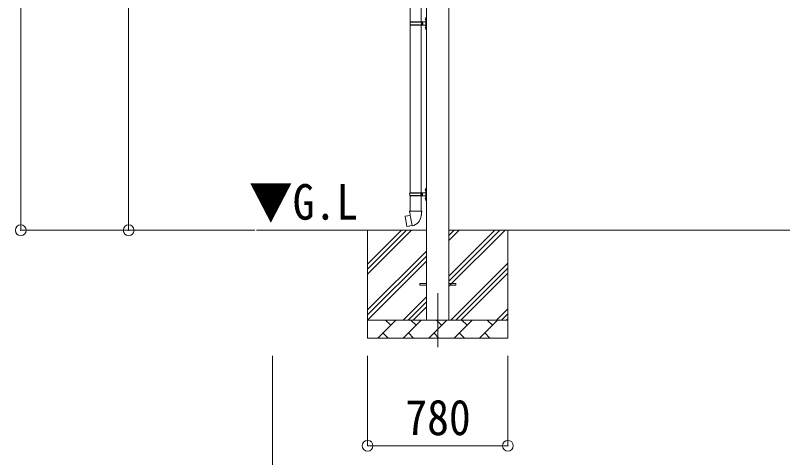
# Model space of a CAD drawing. Units: millimetres at full size, sheet at 1:60; details may follow other scales. Extents: x -16864 to 16864, y -11640 to 11640.
# Drawn here: x -512 to 3754, y -7825 to -5364 of the extents above; entities that cross this region are included whole.
import ezdxf
from ezdxf.enums import TextEntityAlignment as Align

# ---------------------------------------------------------------- set-up
doc = ezdxf.new("R2010")
doc.units = ezdxf.units.MM
doc.header["$LTSCALE"] = 60
doc.header["$PDMODE"] = 32
doc.header["$PDSIZE"] = 60
doc.linetypes.add('CHAIN1', pattern=[8, 5, -1, 1, -1])
for name, color, linetype, lineweight in [('0-1_Defpoints', 7, 'CHAIN1', 9), ('0-2_TEXT1', 4, 'Continuous', 9), ('0-3_SHAPE', 7, 'Continuous', 9), ('0-7_PARTS2', 7, 'Continuous', 9), ('0-8_TABLE1', 6, 'Continuous', 9), ('0-9_DIM1', 7, 'Continuous', 9)]:
    doc.layers.add(name, color=color, linetype=linetype, lineweight=lineweight)
doc.styles.add('ＭＳ ゴシック', font='')
doc.styles.get('ＭＳ ゴシック').set_extended_font_data('MS Gothic')

msp = doc.modelspace()

# ---------------------------------------------------------------- linework, layer by layer
at = {"layer": '0-1_Defpoints'}
msp.add_line((1836.29, -6909.99), (1836.29, -7258.99), dxfattribs=at)
at = {"layer": '0-2_TEXT1'}
for p, q in [((1773.79, -3562.49), (1773.79, -7059.99)), ((1898.79, -7059.99), (1898.79, -3562.49)), ((1736.29, -6855.49), (1773.79, -6855.49)), ((1736.29, -6864.49), (1736.29, -6855.49)), ((1736.29, -6855.49), (1773.79, -6855.49)), ((1736.29, -6864.49), (1736.29, -6855.49)), ((1736.29, -6864.49), (1773.79, -6864.49)), ((1736.29, -6864.49), (1773.79, -6864.49)), ((1898.79, -6855.49), (1936.29, -6855.49)), ((1898.79, -6855.49), (1936.29, -6855.49)), ((1898.79, -6864.49), (1936.29, -6864.49)), ((1898.79, -6864.49), (1936.29, -6864.49)), ((1936.29, -6864.49), (1936.29, -6855.49)), ((1936.29, -6864.49), (1936.29, -6855.49))]:
    msp.add_line(p, q, dxfattribs=at)
at = {"layer": '0-3_SHAPE'}
for p, q in [((1773.79, -6559.99), (829.63, -6559.99)), ((1446.29, -6559.99), (1446.29, -7159.99)), ((1446.29, -6748.47), (1634.77, -6559.99)), ((1446.29, -6776.76), (1663.06, -6559.99)), ((1446.29, -6805.04), (1691.34, -6559.99)), ((4773.79, -6559.99), (1898.79, -6559.99)), ((1898.79, -6588.81), (1927.62, -6559.99)), ((1898.79, -6617.1), (1955.9, -6559.99)), ((1898.79, -6871.66), (2210.46, -6559.99)), ((1898.79, -6815.09), (2153.89, -6559.99)), ((1898.79, -6843.37), (2182.18, -6559.99)), ((2226.29, -6559.99), (2226.29, -7159.99)), ((1446.29, -7003.03), (1773.79, -6675.53)), ((1446.29, -7031.31), (1773.79, -6703.81)), ((1446.29, -7059.6), (1773.79, -6732.1)), ((1908.45, -7059.99), (2226.29, -6742.15)), ((1936.73, -7059.99), (2226.29, -6770.43)), ((1965.02, -7059.99), (2226.29, -6798.72)), ((1643.89, -7059.99), (1773.79, -6930.09)), ((1672.18, -7059.99), (1773.79, -6958.37)), ((1700.46, -7059.99), (1773.79, -6986.66)), ((2163.01, -7059.99), (2226.29, -6996.71)), ((2191.29, -7059.99), (2226.29, -7024.99)), ((1446.29, -7059.99), (2226.29, -7059.99)), ((1503.45, -7159.99), (1603.45, -7059.99)), ((1574.9, -7088.54), (1546.34, -7059.99)), ((1644.87, -7159.99), (1744.87, -7059.99)), ((1716.32, -7088.54), (1687.76, -7059.99)), ((1786.29, -7159.99), (1886.29, -7059.99)), ((1857.74, -7088.54), (1829.19, -7059.99)), ((1927.71, -7159.99), (2027.71, -7059.99)), ((1999.16, -7088.54), (1970.61, -7059.99)), ((2069.14, -7159.99), (2169.14, -7059.99)), ((2140.58, -7088.54), (2112.03, -7059.99)), ((2219.58, -7059.99), (2226.29, -7053.27)), ((2226.29, -7159.99), (1446.29, -7159.99)), ((1532, -7131.44), (1560.56, -7159.99)), ((1673.42, -7131.44), (1701.98, -7159.99)), ((1814.85, -7131.44), (1843.4, -7159.99)), ((1956.27, -7131.44), (1984.82, -7159.99)), ((2097.69, -7131.44), (2126.24, -7159.99))]:
    msp.add_line(p, q, dxfattribs=at)
at = {"layer": '0-8_TABLE1'}
for p, q in [((-481.92, -3216.7), (-481.92, -6559.99)), ((118.08, -3559.99), (118.08, -6559.99)), ((-481.92, -6559.99), (818.77, -6559.99)), ((917.77, -8460.99), (917.77, -7258.99)), ((1446.29, -7758.99), (1446.29, -7258.99)), ((2226.29, -7758.99), (2226.29, -7258.99)), ((1446.29, -7758.99), (2226.29, -7758.99))]:
    msp.add_line(p, q, dxfattribs=at)
for p in [(-481.92, -6559.99), (118.08, -6559.99), (1446.29, -7758.99), (2226.29, -7758.99)]:
    msp.add_point(p, dxfattribs=at)
at = {"layer": '0-9_DIM1'}
for p, q in [((1683.79, -3671), (1683.79, -5400.99)), ((1743.79, -3671), (1743.79, -5400.99)), ((1683.29, -5402.99), (1733.62, -5402.99)), ((1683.29, -5416.99), (1733.62, -5416.99)), ((1684.29, -5400.99), (1684.29, -5402.99)), ((1684.29, -5400.99), (1767.79, -5400.99)), ((1684.29, -5418.99), (1684.29, -5416.99)), ((1743.29, -5400.99), (1743.29, -5405.49)), ((1743.29, -5405.49), (1745.29, -5405.49)), ((1743.29, -5418.99), (1743.29, -5414.49)), ((1743.29, -5414.49), (1745.29, -5414.49)), ((1745.29, -5405.49), (1745.29, -5409.99)), ((1745.29, -5414.49), (1745.29, -5409.99)), ((1751.29, -5400.99), (1751.29, -5409.99)), ((1751.29, -5405.49), (1754.29, -5405.49)), ((1751.29, -5418.99), (1751.29, -5409.99)), ((1751.29, -5414.49), (1754.29, -5414.49)), ((1754.29, -5405.49), (1754.29, -5409.99)), ((1754.29, -5414.49), (1754.29, -5409.99)), ((1767.49, -5383.84), (1769.54, -5384.84)), ((1768.76, -5381.84), (1769.39, -5381.84)), ((1768.76, -5381.84), (1768.76, -5390.14)), ((1768.76, -5390.14), (1769.39, -5390.14)), ((1769.39, -5381.84), (1769.39, -5390.14)), ((1769.39, -5381.84), (1769.79, -5382.24)), ((1769.39, -5390.14), (1769.79, -5389.74)), ((1769.54, -5384.84), (1770.15, -5385.99)), ((1769.79, -5377.99), (1772.79, -5376.49)), ((1769.79, -5377.99), (1769.79, -5409.99)), ((1769.79, -5382.24), (1769.79, -5389.74)), ((1769.79, -5441.99), (1769.79, -5409.99)), ((1772.79, -5376.49), (1772.79, -5409.99)), ((1772.79, -5376.49), (1773.79, -5376.49)), ((1772.79, -5443.49), (1772.79, -5409.99)), ((1773.79, -5376.49), (1773.79, -5409.99)), ((1773.79, -5443.49), (1773.79, -5409.99)), ((1683.79, -5418.98), (1683.79, -6350.99)), ((1684.29, -5418.99), (1767.79, -5418.99)), ((1743.79, -5418.98), (1743.79, -6350.99)), ((1767.49, -5431.84), (1769.54, -5432.84)), ((1768.76, -5429.84), (1769.39, -5429.84)), ((1768.76, -5429.84), (1768.76, -5438.14)), ((1768.76, -5438.14), (1769.39, -5438.14)), ((1769.39, -5429.84), (1769.39, -5438.14)), ((1769.39, -5429.84), (1769.79, -5430.24)), ((1769.39, -5438.14), (1769.79, -5437.74)), ((1769.54, -5432.84), (1770.15, -5433.99)), ((1769.79, -5430.24), (1769.79, -5437.74)), ((1769.79, -5441.99), (1772.79, -5443.49)), ((1772.79, -5443.49), (1773.79, -5443.49)), ((1680.79, -6352.99), (1731.12, -6352.99)), ((1681.79, -6350.99), (1767.79, -6350.99)), ((1681.79, -6350.99), (1681.79, -6352.99)), ((1740.79, -6350.99), (1740.79, -6355.49)), ((1740.79, -6355.49), (1742.79, -6355.49)), ((1742.79, -6355.49), (1742.79, -6359.99)), ((1748.79, -6350.99), (1748.79, -6359.99)), ((1748.79, -6355.49), (1751.79, -6355.49)), ((1751.79, -6355.49), (1751.79, -6359.99)), ((1767.49, -6333.84), (1769.54, -6334.84)), ((1768.76, -6331.84), (1769.39, -6331.84)), ((1768.76, -6331.84), (1768.76, -6340.14)), ((1768.76, -6340.14), (1769.39, -6340.14)), ((1769.39, -6331.84), (1769.39, -6340.14)), ((1769.39, -6331.84), (1769.79, -6332.24)), ((1769.39, -6340.14), (1769.79, -6339.74)), ((1769.54, -6334.84), (1770.15, -6335.99)), ((1769.79, -6327.99), (1772.79, -6326.49)), ((1769.79, -6327.99), (1769.79, -6359.99)), ((1769.79, -6332.24), (1769.79, -6339.74)), ((1772.79, -6326.49), (1772.79, -6359.99)), ((1772.79, -6326.49), (1773.79, -6326.49)), ((1773.79, -6326.49), (1773.79, -6359.99)), ((1680.79, -6366.99), (1731.12, -6366.99)), ((1681.79, -6368.99), (1681.79, -6366.99)), ((1681.79, -6368.99), (1767.79, -6368.99)), ((1683.79, -6368.99), (1683.79, -6453.92)), ((1740.79, -6368.99), (1740.79, -6364.49)), ((1740.79, -6364.49), (1742.79, -6364.49)), ((1742.79, -6364.49), (1742.79, -6359.99)), ((1743.79, -6368.99), (1743.79, -6453.92)), ((1748.79, -6368.99), (1748.79, -6359.99)), ((1748.79, -6364.49), (1751.79, -6364.49)), ((1751.79, -6364.49), (1751.79, -6359.99)), ((1767.49, -6381.84), (1769.54, -6382.84)), ((1768.76, -6379.84), (1769.39, -6379.84)), ((1768.76, -6379.84), (1768.76, -6388.14)), ((1768.76, -6388.14), (1769.39, -6388.14)), ((1769.39, -6379.84), (1769.39, -6388.14)), ((1769.39, -6379.84), (1769.79, -6380.24)), ((1769.39, -6388.14), (1769.79, -6387.74)), ((1769.54, -6382.84), (1770.15, -6383.99)), ((1769.79, -6391.99), (1769.79, -6359.99)), ((1769.79, -6380.24), (1769.79, -6387.74)), ((1769.79, -6391.99), (1772.79, -6393.49)), ((1772.79, -6393.49), (1772.79, -6359.99)), ((1772.79, -6393.49), (1773.79, -6393.49)), ((1773.79, -6393.49), (1773.79, -6359.99)), ((1655.33, -6482.37), (1654.52, -6483.54)), ((1654.52, -6483.54), (1664.14, -6538.1)), ((1683.2, -6477.12), (1655.33, -6482.37)), ((1668.07, -6479.77), (1667.86, -6480.01)), ((1681.94, -6453.92), (1679.79, -6454.7)), ((1679.79, -6454.7), (1679.79, -6458.32)), ((1679.79, -6458.32), (1682.03, -6459.13)), ((1681.94, -6453.92), (1713.79, -6453.92)), ((1681.94, -6453.92), (1682.03, -6459.13)), ((1682.03, -6459.13), (1682.29, -6473.92)), ((1682.29, -6473.92), (1683.64, -6475.92)), ((1693.56, -6534.41), (1683.42, -6476.94)), ((1683.45, -6476.12), (1683.45, -6476.82)), ((1683.64, -6475.92), (1683.61, -6475.92)), ((1745.64, -6453.92), (1713.79, -6453.92)), ((1743.98, -6475.86), (1743.91, -6478.02)), ((1745.29, -6473.92), (1743.98, -6475.86)), ((1747.79, -6458.32), (1745.55, -6459.13)), ((1745.64, -6453.92), (1747.79, -6454.7)), ((1747.79, -6454.7), (1747.79, -6458.32)), ((1678.17, -6537.01), (1677.89, -6536.85)), ((1693.86, -6535.18), (1693.62, -6534.51))]:
    msp.add_line(p, q, dxfattribs=at)
for points in [[(1767.49, -5388.14), (1769.54, -5387.14), (1770.15, -5385.99)], [(1767.49, -5436.14), (1769.54, -5435.14), (1770.15, -5433.99)], [(1767.49, -6338.14), (1769.54, -6337.14), (1770.15, -6335.99)], [(1767.49, -6386.14), (1769.54, -6385.14), (1770.15, -6383.99)], [(1670.32, -6479.55), (1670.04, -6479.39), (1668.07, -6479.77)], [(1745.64, -6453.92), (1745.55, -6459.13), (1745.29, -6473.92)], [(1693.29, -6534.32), (1665.3, -6538.92), (1664.14, -6538.1)], [(1680.35, -6536.45), (1680.14, -6536.68), (1678.17, -6537.01)]]:
    msp.add_lwpolyline(points, dxfattribs=at)
for centre, radius, start, end in [((1732.04, -5409.99), 49.25, 171.82876, 180.00002), ((1732.04, -5409.99), 49.25, 180.00002, 188.17127), ((1733.62, -5400.99), 2, 270, 359.99998), ((1733.62, -5418.99), 2, 0.00005, 90.00004), ((1773.09, -5385.99), 6, 136.21765, 223.78235), ((1767.79, -5398.99), 2, 270, 359.99998), ((1773.09, -5433.99), 6, 136.21765, 223.78235), ((1767.79, -5420.99), 2, 0.00005, 90.00004), ((1729.54, -6359.99), 49.25, 171.82876, 180.00002), ((1731.12, -6350.99), 2, 270, 359.99998), ((1773.09, -6335.99), 6, 136.21765, 223.78235), ((1767.79, -6348.99), 2, 270, 359.99998), ((1729.54, -6359.99), 49.25, 180.00002, 188.17127), ((1731.12, -6368.99), 2, 0.00005, 90.00004), ((1773.09, -6383.99), 6, 136.21765, 223.78235), ((1767.79, -6370.99), 2, 0.00005, 90.00004), ((1683.15, -6476.82), 0.3, 280.66842, 0), ((1683.65, -6476.12), 0.2, 100, 180), ((1683.64, -6475.92), 60.3, 279.96938, 358), ((1693.34, -6534.62), 0.3, 20, 99.33158), ((1694.05, -6535.11), 0.2, 200, 279.96938)]:
    msp.add_arc(centre, radius, start, end, dxfattribs=at)

# ---------------------------------------------------------------- texts
at = {"layer": '0-7_PARTS2', "style": 'ＭＳ ゴシック', "width": 0.9}
msp.add_text('▼G.L', height=197.9, dxfattribs=at).set_placement((786.91, -6560.27), align=Align.BOTTOM_LEFT)
at = {"layer": '0-8_TABLE1', "color": 7, "style": 'ＭＳ ゴシック', "width": 0.9}
msp.add_text('780', height=197.9, dxfattribs=at).set_placement((1656.29, -7758.99), align=Align.BOTTOM_LEFT)

doc.saveas('drawing.dxf')
